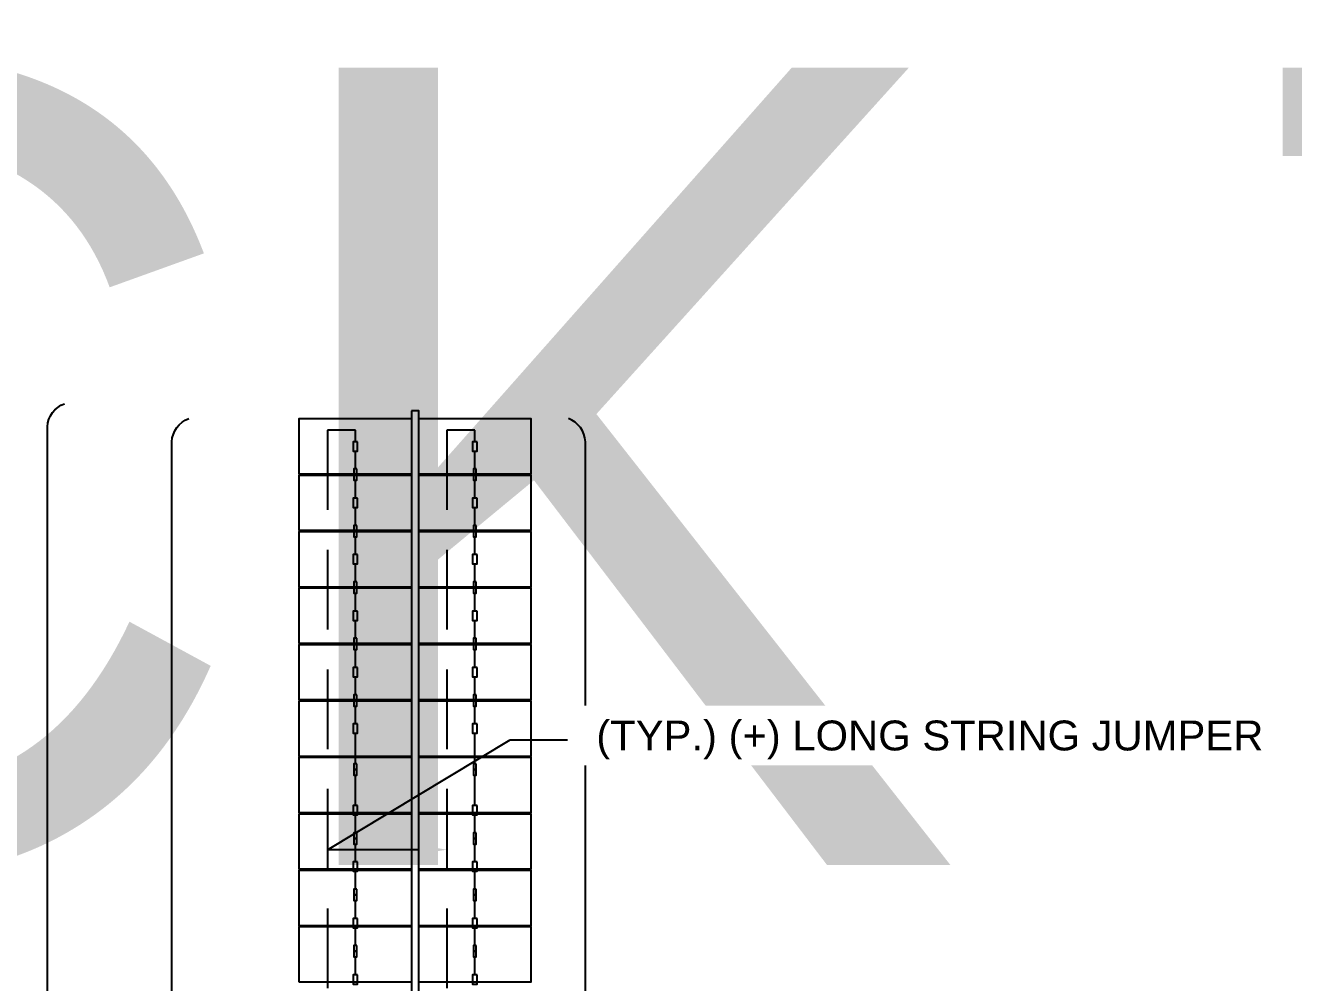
# Model space of a CAD drawing. Header units: inches. Extents: x -4 to 3761, y -12 to 63679.
# Drawn here: x 15.093 to 19.07, y 9.754 to 12.756 of the extents above; entities that cross this region are included whole.
import ezdxf
from ezdxf import colors
from ezdxf.entities.mleader import LeaderData, LeaderLine
from ezdxf.enums import TextEntityAlignment as Align
from ezdxf.math import Vec2, Vec3

# ---------------------------------------------------------------- set-up
doc = ezdxf.new("R2018")
doc.units = ezdxf.units.IN
doc.header["$MEASUREMENT"] = 0
doc.linetypes.add('HIDDEN', pattern=[0.375, 0.25, -0.125])
for name, color, linetype in [('E-DIM', 7, 'Continuous'), ('E-HARN-COMP', 8, 'Continuous'), ('E-TRNK-CABL-NEG', 170, 'HIDDEN'), ('E-TRUNK-CABLE-POS', 10, 'HIDDEN'), ('G-ANNO-TEXT', 1, 'Continuous'), ('PVcase PV Modules (full frames)', 142, 'Continuous')]:
    doc.layers.add(name, color=color, linetype=linetype)
doc.styles.add('NEI-A', font='arial.ttf')
doc.styles.get("Standard").update_dxf_attribs({"font": 'arial.ttf'})

# ---------------------------------------------------------------- blocks, each defined once
blk = doc.blocks.new('DETAIL-TITLE_WITH_SCALE')
at = {"color": 153, "style": 'NEI-A'}
blk.add_attdef('DETAIL_NO', text='', height=0.25, dxfattribs=at).set_placement((0.25, 0), align=Align.MIDDLE_CENTER)
at = {"color": 153, "lineweight": 30, "flags": 104}
blk.add_attdef('DETAIL_TITLE', text='', height=0.25, dxfattribs=at).set_placement((0.625, 0.024), align=Align.BOTTOM_LEFT)
at = {"color": 7, "style": 'NEI-A'}
blk.add_attdef('SCALE', text='', height=0.1094, dxfattribs=at).set_placement((1.1792, -0.101), align=Align.TOP_LEFT)
blk = doc.blocks.new('HT72-18X (2x39)')
for points in [[(49978.573, 17293.928), (49978.573, 17143.993), (49979.065, 17143.993), (49979.065, 17293.928), (49978.573, 17293.928)], [(49971.076, 17289.69), (49971.076, 17293.407), (49978.573, 17293.407), (49978.573, 17289.69), (49971.076, 17289.69)], [(49979.065, 17289.69), (49979.065, 17293.407), (49986.562, 17293.407), (49986.562, 17289.69), (49979.065, 17289.69)], [(49971.076, 17285.914), (49971.076, 17289.631), (49978.573, 17289.631), (49978.573, 17285.914), (49971.076, 17285.914)], [(49979.065, 17285.914), (49979.065, 17289.631), (49986.562, 17289.631), (49986.562, 17285.914), (49979.065, 17285.914)], [(49971.076, 17282.138), (49971.076, 17285.855), (49978.573, 17285.855), (49978.573, 17282.138), (49971.076, 17282.138)], [(49979.065, 17282.138), (49979.065, 17285.855), (49986.562, 17285.855), (49986.562, 17282.138), (49979.065, 17282.138)], [(49971.076, 17278.362), (49971.076, 17282.079), (49978.573, 17282.079), (49978.573, 17278.362), (49971.076, 17278.362)], [(49979.065, 17278.362), (49979.065, 17282.079), (49986.562, 17282.079), (49986.562, 17278.362), (49979.065, 17278.362)], [(49971.076, 17274.585), (49971.076, 17278.303), (49978.573, 17278.303), (49978.573, 17274.585), (49971.076, 17274.585)], [(49979.065, 17274.585), (49979.065, 17278.303), (49986.562, 17278.303), (49986.562, 17274.585), (49979.065, 17274.585)], [(49971.076, 17270.809), (49971.076, 17274.526), (49978.573, 17274.526), (49978.573, 17270.809), (49971.076, 17270.809)], [(49979.065, 17270.809), (49979.065, 17274.526), (49986.562, 17274.526), (49986.562, 17270.809), (49979.065, 17270.809)], [(49971.076, 17267.033), (49971.076, 17270.75), (49978.573, 17270.75), (49978.573, 17267.033), (49971.076, 17267.033)], [(49979.065, 17267.033), (49979.065, 17270.75), (49986.562, 17270.75), (49986.562, 17267.033), (49979.065, 17267.033)], [(49971.076, 17263.257), (49971.076, 17266.974), (49978.573, 17266.974), (49978.573, 17263.257), (49971.076, 17263.257)], [(49979.065, 17263.257), (49979.065, 17266.974), (49986.562, 17266.974), (49986.562, 17263.257), (49979.065, 17263.257)], [(49971.076, 17259.48), (49971.076, 17263.198), (49978.573, 17263.198), (49978.573, 17259.48), (49971.076, 17259.48)], [(49979.065, 17259.48), (49979.065, 17263.198), (49986.562, 17263.198), (49986.562, 17259.48), (49979.065, 17259.48)], [(49971.076, 17255.704), (49971.076, 17259.421), (49978.573, 17259.421), (49978.573, 17255.704), (49971.076, 17255.704)], [(49979.065, 17255.704), (49979.065, 17259.421), (49986.562, 17259.421), (49986.562, 17255.704), (49979.065, 17255.704)]]:
    blk.add_lwpolyline(points)

msp = doc.modelspace()

# ---------------------------------------------------------------- linework, layer by layer
at = {"layer": 'E-HARN-COMP'}
for points in [[(16.1352, 11.4497), (16.1211, 11.4497), (16.1211, 11.4206), (16.1352, 11.4206)], [(16.5097, 11.4497), (16.4956, 11.4497), (16.4956, 11.4206), (16.5097, 11.4206)], [(16.1327, 11.3645), (16.1236, 11.3645), (16.1236, 11.3467), (16.1327, 11.3467)], [(16.1327, 11.3467), (16.1236, 11.3467), (16.1236, 11.3288), (16.1327, 11.3288)], [(16.5072, 11.3645), (16.4981, 11.3645), (16.4981, 11.3467), (16.5072, 11.3467)], [(16.5072, 11.3467), (16.4981, 11.3467), (16.4981, 11.3288), (16.5072, 11.3288)], [(16.1352, 11.2727), (16.1211, 11.2727), (16.1211, 11.2436), (16.1352, 11.2436)], [(16.5097, 11.2727), (16.4956, 11.2727), (16.4956, 11.2436), (16.5097, 11.2436)], [(16.1327, 11.1875), (16.1236, 11.1875), (16.1236, 11.1696), (16.1327, 11.1696)], [(16.5072, 11.1875), (16.4981, 11.1875), (16.4981, 11.1696), (16.5072, 11.1696)], [(16.1327, 11.1696), (16.1236, 11.1696), (16.1236, 11.1518), (16.1327, 11.1518)], [(16.5072, 11.1696), (16.4981, 11.1696), (16.4981, 11.1518), (16.5072, 11.1518)], [(16.1352, 11.0957), (16.1211, 11.0957), (16.1211, 11.0666), (16.1352, 11.0666)], [(16.5097, 11.0957), (16.4956, 11.0957), (16.4956, 11.0666), (16.5097, 11.0666)], [(16.1327, 11.0105), (16.1236, 11.0105), (16.1236, 10.9926), (16.1327, 10.9926)], [(16.1327, 10.9926), (16.1236, 10.9926), (16.1236, 10.9748), (16.1327, 10.9748)], [(16.5072, 11.0105), (16.4981, 11.0105), (16.4981, 10.9926), (16.5072, 10.9926)], [(16.5072, 10.9926), (16.4981, 10.9926), (16.4981, 10.9748), (16.5072, 10.9748)], [(16.1352, 10.9187), (16.1211, 10.9187), (16.1211, 10.8896), (16.1352, 10.8896)], [(16.5097, 10.9187), (16.4956, 10.9187), (16.4956, 10.8896), (16.5097, 10.8896)], [(16.1327, 10.8335), (16.1236, 10.8335), (16.1236, 10.8156), (16.1327, 10.8156)], [(16.5072, 10.8335), (16.4981, 10.8335), (16.4981, 10.8156), (16.5072, 10.8156)], [(16.1327, 10.8156), (16.1236, 10.8156), (16.1236, 10.7978), (16.1327, 10.7978)], [(16.5072, 10.8156), (16.4981, 10.8156), (16.4981, 10.7978), (16.5072, 10.7978)], [(16.1352, 10.7417), (16.1211, 10.7417), (16.1211, 10.7126), (16.1352, 10.7126)], [(16.5097, 10.7417), (16.4956, 10.7417), (16.4956, 10.7126), (16.5097, 10.7126)], [(16.1327, 10.6564), (16.1236, 10.6564), (16.1236, 10.6386), (16.1327, 10.6386)], [(16.1327, 10.6386), (16.1236, 10.6386), (16.1236, 10.6208), (16.1327, 10.6208)], [(16.5072, 10.6564), (16.4981, 10.6564), (16.4981, 10.6386), (16.5072, 10.6386)], [(16.5072, 10.6386), (16.4981, 10.6386), (16.4981, 10.6208), (16.5072, 10.6208)], [(16.1352, 10.5647), (16.1211, 10.5647), (16.1211, 10.5355), (16.1352, 10.5355)], [(16.5097, 10.5647), (16.4956, 10.5647), (16.4956, 10.5355), (16.5097, 10.5355)], [(16.1327, 10.4401), (16.1236, 10.4401), (16.1236, 10.4222), (16.1327, 10.4222)], [(16.1327, 10.4222), (16.1236, 10.4222), (16.1236, 10.4044), (16.1327, 10.4044)], [(16.5072, 10.4401), (16.4981, 10.4401), (16.4981, 10.4222), (16.5072, 10.4222)], [(16.5072, 10.4222), (16.4981, 10.4222), (16.4981, 10.4044), (16.5072, 10.4044)], [(16.1352, 10.3089), (16.1211, 10.3089), (16.1211, 10.2798), (16.1352, 10.2798)], [(16.5097, 10.3089), (16.4956, 10.3089), (16.4956, 10.2798), (16.5097, 10.2798)], [(16.1327, 10.2237), (16.1236, 10.2237), (16.1236, 10.2058), (16.1327, 10.2058)], [(16.5072, 10.2237), (16.4981, 10.2237), (16.4981, 10.2058), (16.5072, 10.2058)], [(16.1327, 10.2058), (16.1236, 10.2058), (16.1236, 10.188), (16.1327, 10.188)], [(16.5072, 10.2058), (16.4981, 10.2058), (16.4981, 10.188), (16.5072, 10.188)], [(16.1352, 10.1319), (16.1211, 10.1319), (16.1211, 10.1028), (16.1352, 10.1028)], [(16.5097, 10.1319), (16.4956, 10.1319), (16.4956, 10.1028), (16.5097, 10.1028)], [(16.1327, 10.0467), (16.1236, 10.0467), (16.1236, 10.0288), (16.1327, 10.0288)], [(16.1327, 10.0288), (16.1236, 10.0288), (16.1236, 10.011), (16.1327, 10.011)], [(16.5072, 10.0467), (16.4981, 10.0467), (16.4981, 10.0288), (16.5072, 10.0288)], [(16.5072, 10.0288), (16.4981, 10.0288), (16.4981, 10.011), (16.5072, 10.011)], [(16.1352, 9.9549), (16.1211, 9.9549), (16.1211, 9.9258), (16.1352, 9.9258)], [(16.5097, 9.9549), (16.4956, 9.9549), (16.4956, 9.9258), (16.5097, 9.9258)], [(16.1327, 9.8697), (16.1236, 9.8697), (16.1236, 9.8518), (16.1327, 9.8518)], [(16.5072, 9.8697), (16.4981, 9.8697), (16.4981, 9.8518), (16.5072, 9.8518)], [(16.1327, 9.8518), (16.1236, 9.8518), (16.1236, 9.834), (16.1327, 9.834)], [(16.5072, 9.8518), (16.4981, 9.8518), (16.4981, 9.834), (16.5072, 9.834)], [(16.1352, 9.7779), (16.1211, 9.7779), (16.1211, 9.7488), (16.1352, 9.7488)], [(16.5097, 9.7779), (16.4956, 9.7779), (16.4956, 9.7488), (16.5097, 9.7488)]]:
    msp.add_lwpolyline(points, close=True, dxfattribs=at)
at = {"layer": 'E-TRNK-CABL-NEG'}
for points in [[(16.1281, 11.3645), (16.1281, 11.4206)], [(16.5026, 11.3645), (16.5026, 11.4206)], [(16.1281, 11.1875), (16.1281, 11.2436)], [(16.5026, 11.1875), (16.5026, 11.2436)], [(16.1281, 11.0105), (16.1281, 11.0666)], [(16.5026, 11.0105), (16.5026, 11.0666)], [(16.1281, 10.8335), (16.1281, 10.8896)], [(16.5026, 10.8335), (16.5026, 10.8896)], [(16.1281, 10.6564), (16.1281, 10.7126)], [(16.5026, 10.6564), (16.5026, 10.7126)], [(16.1281, 10.4401), (16.1281, 10.5355)], [(16.5026, 10.4401), (16.5026, 10.5355)], [(16.1281, 10.2237), (16.1281, 10.2798)], [(16.5026, 10.2237), (16.5026, 10.2798)], [(16.1281, 10.0467), (16.1281, 10.1028)], [(16.5026, 10.0467), (16.5026, 10.1028)], [(16.1281, 9.8697), (16.1281, 9.9258)], [(16.5026, 9.8697), (16.5026, 9.9258)]]:
    msp.add_lwpolyline(points, dxfattribs=at)
at = {"layer": 'E-TRUNK-CABLE-POS'}
for points in [[(16.5026, 11.4497), (16.5026, 11.486), (16.4148, 11.486), (16.4148, 6.8686), (15.9524, 6.8686)], [(16.1281, 11.4497), (16.1281, 11.486), (16.0403, 11.486), (16.0403, 6.8942), (15.9524, 6.8942)], [(16.1281, 11.2727), (16.1281, 11.3288)], [(16.5026, 11.2727), (16.5026, 11.3288)], [(16.1281, 11.0957), (16.1281, 11.1518)], [(16.5026, 11.0957), (16.5026, 11.1518)], [(16.1281, 10.9187), (16.1281, 10.9748)], [(16.5026, 10.9187), (16.5026, 10.9748)], [(16.1281, 10.7417), (16.1281, 10.7978)], [(16.5026, 10.7417), (16.5026, 10.7978)], [(16.1281, 10.5647), (16.1281, 10.6208)], [(16.5026, 10.5647), (16.5026, 10.6208)], [(16.1281, 10.3089), (16.1281, 10.4044)], [(16.5026, 10.3089), (16.5026, 10.4044)], [(16.1281, 10.1319), (16.1281, 10.188)], [(16.5026, 10.1319), (16.5026, 10.188)], [(16.1281, 9.9549), (16.1281, 10.011)], [(16.5026, 9.9549), (16.5026, 10.011)], [(16.1281, 9.7779), (16.1281, 9.834)], [(16.5026, 9.7779), (16.5026, 9.834)]]:
    msp.add_lwpolyline(points, dxfattribs=at)
at = {"layer": 'G-ANNO-TEXT', "flags": 128}
for points in [[(15.2157, 4.5429, -0.298343), (15.1624, 4.6152), (15.1624, 7.9837, 0.298343), (15.1091, 8.056, 0.298343), (15.1624, 8.1283), (15.1624, 11.4969, -0.298343), (15.2157, 11.5692)], [(15.6059, 6.844, -0.298343), (15.5526, 6.9163), (15.5526, 9.1109, 0.298343), (15.4993, 9.1831, 0.298343), (15.5526, 9.2554), (15.5526, 11.45, -0.298343), (15.6059, 11.5223)], [(16.7964, 6.844, 0.298343), (16.8497, 6.9163), (16.8497, 9.1109, -0.298343), (16.903, 9.1831, -0.298343), (16.8497, 9.2554), (16.8497, 11.45, 0.298343), (16.7964, 11.5223)]]:
    msp.add_lwpolyline(points, format="xyb", dxfattribs=at)

# ---------------------------------------------------------------- block references
at = {"layer": 'E-DIM'}
ref = msp.add_blockref('DETAIL-TITLE_WITH_SCALE', (0.6477, 12.6112), dxfattribs=dict(at, xscale=0.46875, yscale=0.46875, zscale=0.46875))
lines = msp.add_mtext('{\\LDC BLOCK TYPE-1 (1) OPTIMIZERS / (2) STRINGS}', dxfattribs={"layer": 'G-ANNO-TEXT', "insert": (0.9407, 12.6225), "char_height": 2.5, "attachment_point": 1})
ref.add_attrib('DETAIL_TITLE', '', (0.9407, 12.6225), dxfattribs={"flags": 104}).embed_mtext(lines)
at = {"layer": 'PVcase PV Modules (full frames)', "color": 144, "true_color": 0x007ca5, "xscale": 0.046875, "yscale": 0.046875, "zscale": 0.046875}
msp.add_blockref('HT72-18X (2x39)', (-2326.4418, -799.1062), dxfattribs=at)

# ---------------------------------------------------------------- next in the draw order: leaders
at = {"layer": 'G-ANNO-TEXT'}
ml = msp.add_multileader_mtext('Standard', dxfattribs=at)
ml.set_content('(TYP.) (+) LONG STRING JUMPER', color=256, style='NEI-A')
ml.set_leader_properties()
ml.build(insert=Vec2(0, 0))
ml.multileader.update_dxf_attribs({"dogleg_length": 0.36, "arrow_head_size": 0.0879})
ctx = ml.context
ctx.base_point, ctx.char_height, ctx.arrow_head_size, ctx.landing_gap_size, ctx.plane_origin = Vec3(16.7936, 10.5148), 0.09375, 0.0879, 0.09, Vec3(41.7096, -12.7549)
notes = []
notes.append((ctx, [(0, (1, 1, 0), (16.6135, 10.5148), (1, 0), 0.1801, [(0, [(16.4148, 10.1705), (16.0403, 10.1705)], 0, [])])]))
ctx.mtext.insert, ctx.mtext.width, ctx.mtext.flow_direction = Vec3(16.8837, 10.5755), 2.091256, 5
ctx.mtext.has_bg_fill, ctx.mtext.bg_color, ctx.mtext.bg_scale_factor, ctx.mtext.bg_transparency, ctx.mtext.use_window_bg_color = 1, -1073741824, 1.5, 0, 1
for ctx, leaders in notes:
    for number, flags, end, landing, length, lines in leaders:
        leader = LeaderData()
        leader.index, (leader.has_last_leader_line, leader.has_dogleg_vector, leader.attachment_direction) = number, flags
        leader.last_leader_point, leader.dogleg_vector, leader.dogleg_length = Vec3(end), Vec3(landing), length
        for number, points, colour, breaks in lines:
            line = LeaderLine()
            line.index, line.vertices, line.color, line.breaks = number, Vec3.list(points), colors.encode_raw_color(colour), breaks
            leader.lines.append(line)
        ctx.leaders.append(leader)

doc.saveas('drawing.dxf')
